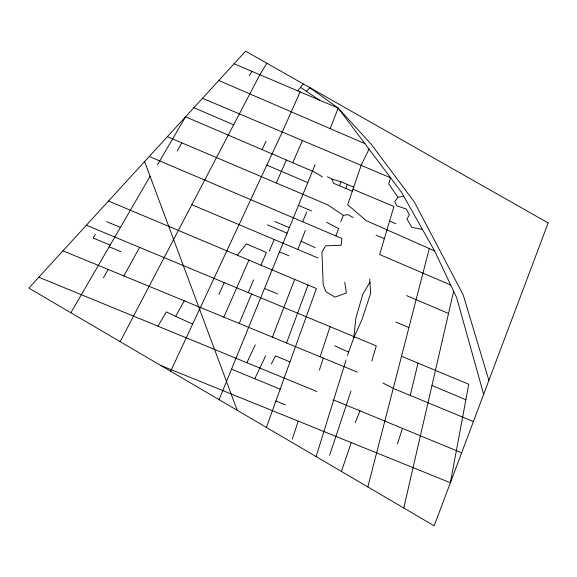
<?xml version="1.0" encoding="UTF-8"?>
<svg xmlns="http://www.w3.org/2000/svg" width="577" height="577" viewBox="0 0 577 577"><rect width="100%" height="100%" fill="white"/><g stroke="black" fill="none" stroke-linecap="round" stroke-linejoin="round"><path stroke-width="0.87" d="M347.441 355.446L353.809 337.689L355.865 318.107L362.825 294.234L369.929 282.24M403.785 508.005L453.637 291.248M410.24 395.425L418.029 363.106M367.845 486.923L429.281 248.557M371.804 361.051L376.276 345.911L86.391 225.218M316.131 456.602L346.041 360.041M397.452 443.98L402.443 428.372M319.369 370.146L323.3 358.108M292.33 438.974L298.215 421.123M320.112 356.795L330.058 326.661M329.633 455.289L350.989 391.018M341.433 471.438L351.256 442.609M345.89 188.477L347.296 184.445M339.456 185.772L340.899 181.755L331.854 179.021L327.419 176.807M266.401 427.434L316.398 288.536L108.526 201.02M335.937 235.921L338.584 228.571L326.517 222.253M286.56 342.969L308.031 285.016M272.409 337.134L294.688 279.398M330.174 128.635L338.201 108.087L309.474 87.43M297.876 249.495L305.356 230.432M355.23 422.753L359.961 410.846M302.723 221.792L306.654 211.968M219.08 399.681L315.078 164.705M239.203 323.452L251.565 293.981M269.336 251.082L274.212 239.505M248.225 292.597L253.62 279.845M260.984 265.211L266.386 252.51L246.408 243.876L237.335 255.25M340.747 221.525L343.394 215.372L347.852 214.63L353.254 217.529M292.727 162.736L302.406 140.514M223.833 317.119L248.903 260.119M276.268 182.981L286.401 160.024M300.112 91.873L282.276 132.018L170.655 371.278M218.856 294.479L224.215 282.6M353.809 337.689L362.01 319.492L370.686 293.195L369.706 279.037M246.877 362.724L255.265 344.844M254.796 378.728L265.629 355.915M262.059 149.594L266.033 141.271M369.028 149.097L361.152 165.332L347.679 204.72L366.106 220.587L434.589 250.901L456.674 297.674L483.656 394.315M271.356 364.022L275.431 355.879L289.993 361.902M120.16 341.663L259.845 74.729L266.891 63.254M123.86 275.921L139.62 247.374M157.939 326.171L166.327 311.926L175.689 316.347L184.243 300.805M177.189 151.015L181.834 142.858M103.42 277.775L108.173 269.452M70.884 312.763L150.078 176.252M157.485 164.733L185.563 116.814L313.838 171.78L322.384 176.85M95.328 234.457L93.106 238.02L110.164 245.052M249.221 75.681L252.12 71.44M403.705 196.223L397.878 197.291L394.762 201.618L396.825 205.838L406.222 209.018L409.381 214.889L406.922 219.008L411.855 227.41L422.436 229.394M297.746 90.863L303.257 83.903M306.293 91.245L309.964 87.791M160.637 365.4L450.377 482.754L468.762 384.26L401.527 356.233M38.825 277.212L316.903 391.509M231.55 369.165L280.177 389.165M275.914 400.993L285.341 404.859M109.154 246.79L120.874 251.615M62.965 250.822L357.329 372.129M333.665 399.998L461.65 452.801M106.723 221.712L120.413 227.381M473.4 421.571L393.24 388.386L382.883 382.969M264.518 288.471L277.595 293.924M376.081 235.214L384.361 238.69M395.844 322.074L408.92 327.556M340.899 181.755L353.694 187.128M352.965 189.263L393.925 206.465L379.652 254.551L450.702 285.024M352.309 191.167L333.607 183.32L331.854 179.021M389.59 221.078L395.822 223.703M279.484 251.832L288.926 255.806M431.971 385.45L465.877 399.724M202.491 98.306L390.579 177.766L388.732 183.818L397.878 197.291M274.746 221.518L289.344 227.691M267.375 224.864L287.101 233.195M192.004 204.785L317.913 257.955M167.359 136.713L327.779 204.871L343.394 215.372M298.468 205.369L311.609 210.951M234.096 63.766L338.201 108.087L371.343 144.38L414.416 202.116L463.158 294.775L488.892 380.409M266.826 165.13L307.765 182.606M149.277 156.475L341.916 238.474L341.144 245.275L325.659 245.831L321.937 252.034L323.214 284.757L325.911 291.738L335.006 297.09L346.388 293.044L344.757 282.232M406.641 295.604L448.524 313.484M193.908 107.697L233.923 124.906M218.798 80.484L364.945 143.666M334.667 345.782L348.631 352.129M175.689 316.347L192.653 324.13M301.129 241.193L315.186 247.663M300.516 87.365L319.492 100.124M338.201 108.087L401.426 192.191L434.589 250.901M144.611 161.574L237.212 410.312M548.15 222.946L434.164 525.827L28.85 288.111L245.614 51.173L548.15 222.946"/></g></svg>
